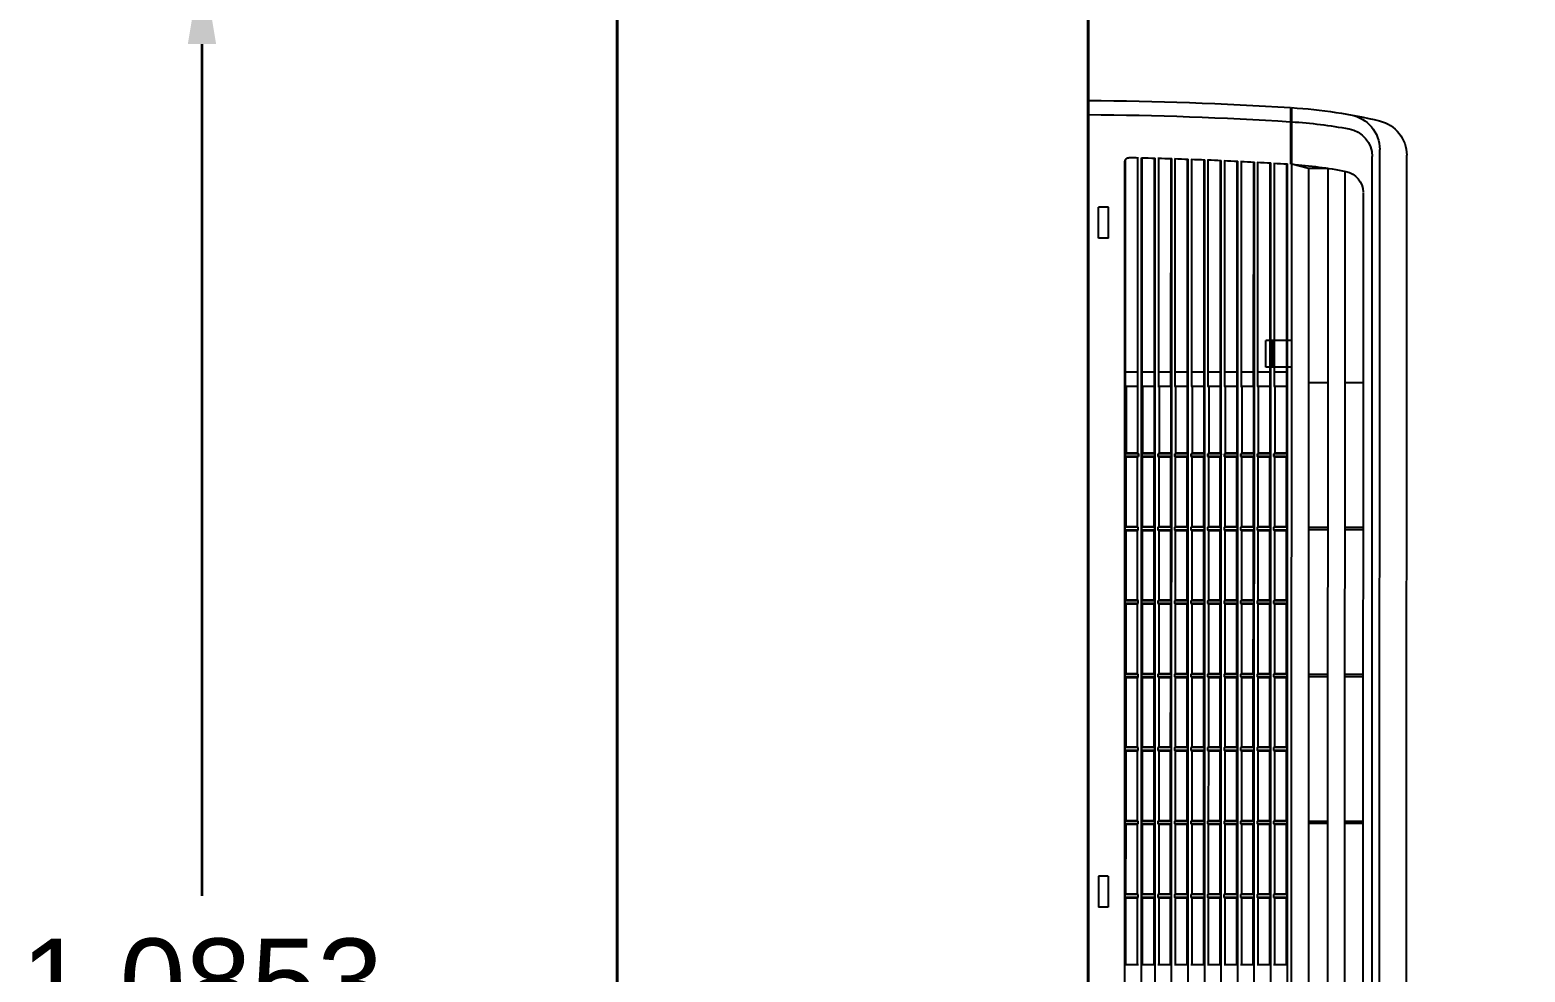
# Model space of a CAD drawing. Header units: inches. Extents: x 3955 to 4125, y 4886 to 4983.
# Drawn here: x 4014.134 to 4014.927, y 4933.116 to 4933.617 of the extents above; entities that cross this region are included whole.
import ezdxf

# ---------------------------------------------------------------- set-up
doc = ezdxf.new("R2010")
doc.units = ezdxf.units.IN
doc.header["$MEASUREMENT"] = 0
doc.linetypes.add('ACAD_ISO03W100', pattern=[30, 12, -18])
doc.layers.get('0').update_dxf_attribs({"lineweight": 35})
doc.layers.get('Defpoints').update_dxf_attribs({"lineweight": 25})
for name, color, linetype, lineweight in [('DIM', 6, 'Continuous', 20), ('HA', 252, 'Continuous', 18), ('walls', 7, 'Continuous', 40)]:
    doc.layers.add(name, color=color, linetype=linetype, lineweight=lineweight)
doc.layers.add('MEQUIP', color=2, linetype='Continuous')
doc.layers.add('N Wiring', color=255, linetype='Continuous')
doc.styles.get("Standard").update_dxf_attribs({"font": 'arial.ttf'})
doc.dimstyles.get("Standard").update_dxf_attribs({"dimtxt": 0.18, "dimasz": 0.18, "dimexe": 0.18, "dimexo": 0.0625, "dimgap": 0.09, "dimtad": 0, "dimtih": 1, "dimtoh": 1, "dimdec": 4, "dimzin": 0, "dimdsep": 46, "dimtxsty": 'Standard', "dimcen": 0.09, "dimadec": 0, "dimazin": 0, "dimtfac": 1, "dimtdec": 4, "dimtofl": 0, "dimtmove": 0, "dimatfit": 3, "dimfxl": 1, "dimtolj": 1, "dimtzin": 0, "dimarcsym": 0})

# ---------------------------------------------------------------- blocks, each defined once
blk = doc.blocks.new('A$C670270E0')
at = {"layer": 'MEQUIP', "color": 1, "linetype": 'Continuous'}
for p, q in [((38.7, 225.2), (1081.3, 225.2)), ((34.7, 206.1), (1085.3, 206.1)), ((39.7, 200.8), (1080.3, 200.8)), ((1054.8, 194.3), (64.9, 194.3)), ((608.2, 194.8), (608.2, 181.3)), ((609.7, 194.8), (609.7, 181.3)), ((712.2, 194.8), (712.2, 181.3)), ((713.7, 194.8), (713.7, 181.3)), ((816.2, 194.8), (816.2, 181.3)), ((817.7, 194.8), (817.7, 181.3)), ((920.2, 194.8), (920.2, 181.3)), ((1070, 181.3), (50, 181.3)), ((1072, 169.3), (48, 169.3)), ((608.2, 169.3), (608.2, 155.8)), ((609.7, 169.3), (609.7, 155.8)), ((712.2, 169.3), (712.2, 155.8)), ((713.7, 169.3), (713.7, 155.8)), ((816.2, 169.3), (816.2, 155.8)), ((817.7, 169.3), (817.7, 155.8)), ((920.2, 169.3), (920.2, 155.8)), ((1072, 169.3), (1072, 155.8)), ((1072, 155.8), (48, 155.8)), ((1072, 155.8), (1074.9, 143.8)), ((5.5, 143.8), (1114.9, 143.8)), ((44.9, 140.8), (1075.1, 140.8)), ((508.2, 140.8), (508.2, 131.1)), ((508.2, 140.1), (555.5, 140.1)), ((555.5, 140.1), (556, 140.6)), ((555.5, 140.1), (555.5, 131.9)), ((556, 140.6), (558, 140.6)), ((556, 140.6), (556, 131.3)), ((558, 140.6), (558, 131.3)), ((558, 140.6), (558.5, 140.1)), ((558.5, 140.1), (607.5, 140.1)), ((558.5, 131.9), (558.5, 140.1)), ((607.5, 140.1), (608, 140.6)), ((607.5, 140.1), (607.5, 131.9)), ((608, 140.6), (610, 140.6)), ((608, 140.6), (608, 131.3)), ((610, 140.6), (610, 131.3)), ((610, 140.6), (610.5, 140.1)), ((610.5, 140.1), (659.5, 140.1)), ((610.5, 131.9), (610.5, 140.1)), ((659.5, 140.1), (660, 140.6)), ((659.5, 140.1), (659.5, 131.9)), ((660, 140.6), (662, 140.6)), ((660, 140.6), (660, 131.3)), ((662, 140.6), (662, 131.3)), ((662, 140.6), (662.5, 140.1)), ((662.5, 140.1), (711.5, 140.1)), ((662.5, 131.9), (662.5, 140.1)), ((711.5, 140.1), (712, 140.6)), ((711.5, 140.1), (711.5, 131.9)), ((712, 140.6), (714, 140.6)), ((712, 140.6), (712, 131.3)), ((714, 140.6), (714, 131.3)), ((714, 140.6), (714.5, 140.1)), ((714.5, 140.1), (763.5, 140.1)), ((714.5, 131.9), (714.5, 140.1)), ((763.5, 140.1), (764, 140.6)), ((763.5, 140.1), (763.5, 131.9)), ((764, 140.6), (766, 140.6)), ((764, 140.6), (764, 131.3)), ((766, 140.6), (766, 131.3)), ((766, 140.6), (766.5, 140.1)), ((766.5, 140.1), (815.5, 140.1)), ((766.5, 131.9), (766.5, 140.1)), ((815.5, 140.1), (816, 140.6)), ((815.5, 140.1), (815.5, 131.9)), ((816, 140.6), (818, 140.6)), ((816, 140.6), (816, 131.3)), ((818, 140.6), (818, 131.3)), ((818, 140.6), (818.5, 140.1)), ((818.5, 140.1), (867.5, 140.1)), ((818.5, 131.9), (818.5, 140.1)), ((867.5, 140.1), (868, 140.6)), ((867.5, 140.1), (867.5, 131.9)), ((870, 140.6), (868, 140.6)), ((868, 140.6), (870, 140.6)), ((868, 140.6), (868, 131.3)), ((870, 140.6), (870, 131.3)), ((870.5, 140.1), (870, 140.6)), ((870.5, 140.1), (870.5, 131.9)), ((917.7, 140.1), (870.5, 140.1)), ((917.7, 140.8), (917.7, 131.1)), ((917.7, 140.3), (1075.1, 140.3)), ((927.7, 140.3), (927.7, 131.6)), ((931.2, 143.8), (931.2, 125.5)), ((950.2, 143.8), (950.2, 125.5)), ((1074.9, 143.1), (1115, 143.1)), ((44.2, 129.1), (1075.8, 129.1)), ((508.2, 131.9), (555.5, 131.9)), ((508.2, 129.1), (508.2, 119.4)), ((508.2, 128.4), (555.5, 128.4)), ((555.5, 131.9), (556, 131.3)), ((555.5, 128.4), (556, 128.9)), ((555.5, 128.4), (555.5, 120.2)), ((556, 131.3), (558, 131.3)), ((556, 128.9), (558, 128.9)), ((556, 128.9), (556, 119.6)), ((558, 131.3), (558.5, 131.9)), ((558, 128.9), (558, 119.6)), ((558, 128.9), (558.5, 128.4)), ((558.5, 131.9), (607.5, 131.9)), ((558.5, 128.4), (607.5, 128.4)), ((558.5, 120.2), (558.5, 128.4)), ((607.5, 131.9), (608, 131.3)), ((607.5, 128.4), (608, 128.9)), ((607.5, 128.4), (607.5, 120.2)), ((608, 131.3), (610, 131.3)), ((608, 128.9), (610, 128.9)), ((608, 128.9), (608, 119.6)), ((610, 131.3), (610.5, 131.9)), ((610, 128.9), (610, 119.6)), ((610, 128.9), (610.5, 128.4)), ((610.5, 131.9), (659.5, 131.9)), ((610.5, 128.4), (659.5, 128.4)), ((610.5, 120.2), (610.5, 128.4)), ((659.5, 131.9), (660, 131.3)), ((659.5, 128.4), (660, 128.9)), ((659.5, 128.4), (659.5, 120.2)), ((660, 131.3), (662, 131.3)), ((660, 128.9), (662, 128.9)), ((660, 128.9), (660, 119.6)), ((662, 131.3), (662.5, 131.9)), ((662, 128.9), (662, 119.6)), ((662, 128.9), (662.5, 128.4)), ((662.5, 131.9), (711.5, 131.9)), ((662.5, 128.4), (711.5, 128.4)), ((662.5, 120.2), (662.5, 128.4)), ((711.5, 131.9), (712, 131.3)), ((711.5, 128.4), (712, 128.9)), ((711.5, 128.4), (711.5, 120.2)), ((712, 131.3), (714, 131.3)), ((712, 128.9), (714, 128.9)), ((712, 128.9), (712, 119.6)), ((714, 131.3), (714.5, 131.9)), ((714, 128.9), (714, 119.6)), ((714, 128.9), (714.5, 128.4)), ((714.5, 131.9), (763.5, 131.9)), ((714.5, 128.4), (763.5, 128.4)), ((714.5, 120.2), (714.5, 128.4)), ((763.5, 131.9), (764, 131.3)), ((763.5, 128.4), (764, 128.9)), ((763.5, 128.4), (763.5, 120.2)), ((764, 131.3), (766, 131.3)), ((764, 128.9), (766, 128.9)), ((764, 128.9), (764, 119.6)), ((766, 131.3), (766.5, 131.9)), ((766, 128.9), (766, 119.6)), ((766, 128.9), (766.5, 128.4)), ((766.5, 131.9), (815.5, 131.9)), ((766.5, 128.4), (815.5, 128.4)), ((766.5, 120.2), (766.5, 128.4)), ((815.5, 131.9), (816, 131.3)), ((815.5, 128.4), (816, 128.9)), ((815.5, 128.4), (815.5, 120.2)), ((816, 131.3), (818, 131.3)), ((816, 128.9), (818, 128.9)), ((816, 128.9), (816, 119.6)), ((818, 131.3), (818.5, 131.9)), ((818, 128.9), (818, 119.6)), ((818, 128.9), (818.5, 128.4)), ((818.5, 131.9), (867.5, 131.9)), ((818.5, 128.4), (867.5, 128.4)), ((818.5, 120.2), (818.5, 128.4)), ((867.5, 131.9), (868, 131.3)), ((867.5, 128.4), (868, 128.9)), ((867.5, 128.4), (867.5, 120.2)), ((870, 131.3), (868, 131.3)), ((868, 131.3), (870, 131.3)), ((870, 128.9), (868, 128.9)), ((868, 128.9), (870, 128.9)), ((868, 128.9), (868, 119.6)), ((870.5, 131.9), (870, 131.3)), ((870, 128.9), (870, 119.6)), ((870.5, 128.4), (870, 128.9)), ((917.7, 131.9), (870.5, 131.9)), ((870.5, 128.4), (870.5, 120.2)), ((917.7, 128.4), (870.5, 128.4)), ((917.7, 131.6), (1075.6, 131.6)), ((917.7, 129.1), (917.7, 119.4)), ((917.7, 128.6), (1075.8, 128.6)), ((927.7, 128.6), (927.7, 119.9)), ((931.2, 130.3), (950.2, 130.3)), ((43.6, 117.4), (1076.4, 117.4)), ((508.2, 120.2), (555.5, 120.2)), ((508.2, 117.4), (508.2, 107.7)), ((508.2, 116.7), (555.5, 116.7)), ((555.5, 120.2), (556, 119.6)), ((555.5, 116.7), (556, 117.2)), ((555.5, 116.7), (555.5, 108.5)), ((556, 119.6), (558, 119.6)), ((556, 117.2), (558, 117.2)), ((556, 117.2), (556, 107.9)), ((558, 119.6), (558.5, 120.2)), ((558, 117.2), (558, 107.9)), ((558, 117.2), (558.5, 116.7)), ((558.5, 120.2), (607.5, 120.2)), ((558.5, 116.7), (607.5, 116.7)), ((558.5, 108.5), (558.5, 116.7)), ((607.5, 120.2), (608, 119.6)), ((607.5, 116.7), (608, 117.2)), ((607.5, 116.7), (607.5, 108.5)), ((608, 119.6), (610, 119.6)), ((608, 117.2), (610, 117.2)), ((608, 117.2), (608, 107.9)), ((610, 119.6), (610.5, 120.2)), ((610, 117.2), (610, 107.9)), ((610, 117.2), (610.5, 116.7)), ((610.5, 120.2), (659.5, 120.2)), ((610.5, 116.7), (659.5, 116.7)), ((610.5, 108.5), (610.5, 116.7)), ((659.5, 120.2), (660, 119.6)), ((659.5, 116.7), (660, 117.2)), ((659.5, 116.7), (659.5, 108.5)), ((660, 119.6), (662, 119.6)), ((660, 117.2), (662, 117.2)), ((660, 117.2), (660, 107.9)), ((662, 119.6), (662.5, 120.2)), ((662, 117.2), (662, 107.9)), ((662, 117.2), (662.5, 116.7)), ((662.5, 120.2), (711.5, 120.2)), ((662.5, 116.7), (711.5, 116.7)), ((662.5, 108.5), (662.5, 116.7)), ((711.5, 120.2), (712, 119.6)), ((711.5, 116.7), (712, 117.2)), ((711.5, 116.7), (711.5, 108.5)), ((712, 119.6), (714, 119.6)), ((712, 117.2), (714, 117.2)), ((712, 117.2), (712, 107.9)), ((714, 119.6), (714.5, 120.2)), ((714, 117.2), (714, 107.9)), ((714, 117.2), (714.5, 116.7)), ((714.5, 120.2), (763.5, 120.2)), ((714.5, 116.7), (763.5, 116.7)), ((714.5, 108.5), (714.5, 116.7)), ((763.5, 120.2), (764, 119.6)), ((763.5, 116.7), (764, 117.2)), ((763.5, 116.7), (763.5, 108.5)), ((764, 119.6), (766, 119.6)), ((764, 117.2), (766, 117.2)), ((764, 117.2), (764, 107.9)), ((766, 119.6), (766.5, 120.2)), ((766, 117.2), (766, 107.9)), ((766, 117.2), (766.5, 116.7)), ((766.5, 120.2), (815.5, 120.2)), ((766.5, 116.7), (815.5, 116.7)), ((766.5, 108.5), (766.5, 116.7)), ((815.5, 120.2), (816, 119.6)), ((815.5, 116.7), (816, 117.2)), ((815.5, 116.7), (815.5, 108.5)), ((816, 119.6), (818, 119.6)), ((816, 117.2), (818, 117.2)), ((816, 117.2), (816, 107.9)), ((818, 119.6), (818.5, 120.2)), ((818, 117.2), (818, 107.9)), ((818, 117.2), (818.5, 116.7)), ((818.5, 120.2), (867.5, 120.2)), ((818.5, 116.7), (867.5, 116.7)), ((818.5, 108.5), (818.5, 116.7)), ((867.5, 120.2), (868, 119.6)), ((867.5, 116.7), (868, 117.2)), ((867.5, 116.7), (867.5, 108.5)), ((870, 119.6), (868, 119.6)), ((868, 119.6), (870, 119.6)), ((870, 117.2), (868, 117.2)), ((868, 117.2), (870, 117.2)), ((868, 117.2), (868, 107.9)), ((870.5, 120.2), (870, 119.6)), ((870, 117.2), (870, 107.9)), ((870.5, 116.7), (870, 117.2)), ((917.7, 120.2), (870.5, 120.2)), ((870.5, 116.7), (870.5, 108.5)), ((917.7, 116.7), (870.5, 116.7)), ((917.7, 119.9), (1076.3, 119.9)), ((917.7, 117.4), (917.7, 107.7)), ((917.7, 116.9), (1076.5, 116.9)), ((927.7, 116.9), (927.7, 108.2)), ((931.2, 125.5), (950.2, 125.5)), ((508.2, 108.5), (555.5, 108.5)), ((555.5, 108.5), (556, 107.9)), ((556, 107.9), (558, 107.9)), ((558, 107.9), (558.5, 108.5)), ((558.5, 108.5), (607.5, 108.5)), ((607.5, 108.5), (608, 107.9)), ((608, 107.9), (610, 107.9)), ((610, 107.9), (610.5, 108.5)), ((610.5, 108.5), (659.5, 108.5)), ((659.5, 108.5), (660, 107.9)), ((660, 107.9), (662, 107.9)), ((662, 107.9), (662.5, 108.5)), ((662.5, 108.5), (711.5, 108.5)), ((711.5, 108.5), (712, 107.9)), ((712, 107.9), (714, 107.9)), ((714, 107.9), (714.5, 108.5)), ((714.5, 108.5), (763.5, 108.5)), ((763.5, 108.5), (764, 107.9)), ((764, 107.9), (766, 107.9)), ((766, 107.9), (766.5, 108.5)), ((766.5, 108.5), (815.5, 108.5)), ((815.5, 108.5), (816, 107.9)), ((816, 107.9), (818, 107.9)), ((818, 107.9), (818.5, 108.5)), ((818.5, 108.5), (867.5, 108.5)), ((867.5, 108.5), (868, 107.9)), ((870, 107.9), (868, 107.9)), ((868, 107.9), (870, 107.9)), ((870.5, 108.5), (870, 107.9)), ((917.7, 108.5), (870.5, 108.5)), ((917.7, 108.2), (1076.9, 108.2)), ((43, 105.7), (1077, 105.7)), ((508.2, 105.7), (508.2, 96)), ((508.2, 105), (555.5, 105)), ((508.2, 96.8), (555.5, 96.8)), ((555.5, 105), (556, 105.5)), ((555.5, 105), (555.5, 96.8)), ((555.5, 96.8), (556, 96.2)), ((556, 105.5), (558, 105.5)), ((556, 105.5), (556, 96.2)), ((556, 96.2), (558, 96.2)), ((558, 105.5), (558, 96.2)), ((558, 105.5), (558.5, 105)), ((558, 96.2), (558.5, 96.8)), ((558.5, 105), (607.5, 105)), ((558.5, 96.8), (558.5, 105)), ((558.5, 96.8), (607.5, 96.8)), ((607.5, 105), (608, 105.5)), ((607.5, 105), (607.5, 96.8)), ((607.5, 96.8), (608, 96.2)), ((608, 105.5), (610, 105.5)), ((608, 105.5), (608, 96.2)), ((608, 96.2), (610, 96.2)), ((610, 105.5), (610, 96.2)), ((610, 105.5), (610.5, 105)), ((610, 96.2), (610.5, 96.8)), ((610.5, 105), (659.5, 105)), ((610.5, 96.8), (610.5, 105)), ((610.5, 96.8), (659.5, 96.8)), ((659.5, 105), (660, 105.5)), ((659.5, 105), (659.5, 96.8)), ((659.5, 96.8), (660, 96.2)), ((660, 105.5), (662, 105.5)), ((660, 105.5), (660, 96.2)), ((660, 96.2), (662, 96.2)), ((662, 105.5), (662, 96.2)), ((662, 105.5), (662.5, 105)), ((662, 96.2), (662.5, 96.8)), ((662.5, 105), (711.5, 105)), ((662.5, 96.8), (662.5, 105)), ((662.5, 96.8), (711.5, 96.8)), ((711.5, 105), (712, 105.5)), ((711.5, 105), (711.5, 96.8)), ((711.5, 96.8), (712, 96.2)), ((712, 105.5), (714, 105.5)), ((712, 105.5), (712, 96.2)), ((712, 96.2), (714, 96.2)), ((714, 105.5), (714, 96.2)), ((714, 105.5), (714.5, 105)), ((714, 96.2), (714.5, 96.8)), ((714.5, 105), (763.5, 105)), ((714.5, 96.8), (714.5, 105)), ((714.5, 96.8), (763.5, 96.8)), ((763.5, 105), (764, 105.5)), ((763.5, 105), (763.5, 96.8)), ((763.5, 96.8), (764, 96.2)), ((764, 105.5), (766, 105.5)), ((764, 105.5), (764, 96.2)), ((764, 96.2), (766, 96.2)), ((766, 105.5), (766, 96.2)), ((766, 105.5), (766.5, 105)), ((766, 96.2), (766.5, 96.8)), ((766.5, 105), (815.5, 105)), ((766.5, 96.8), (766.5, 105)), ((766.5, 96.8), (815.5, 96.8)), ((815.5, 105), (816, 105.5)), ((815.5, 105), (815.5, 96.8)), ((815.5, 96.8), (816, 96.2)), ((816, 105.5), (818, 105.5)), ((816, 105.5), (816, 96.2)), ((816, 96.2), (818, 96.2)), ((818, 105.5), (818, 96.2)), ((818, 105.5), (818.5, 105)), ((818, 96.2), (818.5, 96.8)), ((818.5, 105), (867.5, 105)), ((818.5, 96.8), (818.5, 105)), ((818.5, 96.8), (867.5, 96.8)), ((867.5, 105), (868, 105.5)), ((867.5, 105), (867.5, 96.8)), ((867.5, 96.8), (868, 96.2)), ((870, 105.5), (868, 105.5)), ((868, 105.5), (870, 105.5)), ((868, 105.5), (868, 96.2)), ((870, 96.2), (868, 96.2)), ((868, 96.2), (870, 96.2)), ((870, 105.5), (870, 96.2)), ((870.5, 105), (870, 105.5)), ((870.5, 96.8), (870, 96.2)), ((870.5, 105), (870.5, 96.8)), ((917.7, 105), (870.5, 105)), ((917.7, 96.8), (870.5, 96.8)), ((917.7, 105.7), (917.7, 96)), ((917.7, 105.2), (1077.1, 105.2)), ((917.7, 96.5), (1077.5, 96.5)), ((927.7, 105.2), (927.7, 96.5)), ((42.4, 94), (1077.6, 94)), ((508.2, 94), (508.2, 84.3)), ((508.2, 93.3), (555.5, 93.3)), ((508.2, 85.1), (555.5, 85.1)), ((555.5, 93.3), (556, 93.8)), ((555.5, 93.3), (555.5, 85.1)), ((555.5, 85.1), (556, 84.5)), ((556, 93.8), (558, 93.8)), ((556, 93.8), (556, 84.5)), ((558, 93.8), (558, 84.5)), ((558, 93.8), (558.5, 93.3)), ((558, 84.5), (558.5, 85.1)), ((558.5, 93.3), (607.5, 93.3)), ((558.5, 85.1), (558.5, 93.3)), ((558.5, 85.1), (607.5, 85.1)), ((607.5, 93.3), (608, 93.8)), ((607.5, 93.3), (607.5, 85.1)), ((607.5, 85.1), (608, 84.5)), ((608, 93.8), (610, 93.8)), ((608, 93.8), (608, 84.5)), ((610, 93.8), (610, 84.5)), ((610, 93.8), (610.5, 93.3)), ((610, 84.5), (610.5, 85.1)), ((610.5, 93.3), (659.5, 93.3)), ((610.5, 85.1), (610.5, 93.3)), ((610.5, 85.1), (659.5, 85.1)), ((659.5, 93.3), (660, 93.8)), ((659.5, 93.3), (659.5, 85.1)), ((659.5, 85.1), (660, 84.5)), ((660, 93.8), (662, 93.8)), ((660, 93.8), (660, 84.5)), ((662, 93.8), (662, 84.5)), ((662, 93.8), (662.5, 93.3)), ((662, 84.5), (662.5, 85.1)), ((662.5, 93.3), (711.5, 93.3)), ((662.5, 85.1), (662.5, 93.3)), ((662.5, 85.1), (711.5, 85.1)), ((711.5, 93.3), (712, 93.8)), ((711.5, 93.3), (711.5, 85.1)), ((711.5, 85.1), (712, 84.5)), ((712, 93.8), (714, 93.8)), ((712, 93.8), (712, 84.5)), ((714, 93.8), (714, 84.5)), ((714, 93.8), (714.5, 93.3)), ((714, 84.5), (714.5, 85.1)), ((714.5, 93.3), (763.5, 93.3)), ((714.5, 85.1), (714.5, 93.3)), ((714.5, 85.1), (763.5, 85.1)), ((763.5, 93.3), (764, 93.8)), ((763.5, 93.3), (763.5, 85.1)), ((763.5, 85.1), (764, 84.5)), ((764, 93.8), (766, 93.8)), ((764, 93.8), (764, 84.5)), ((766, 93.8), (766, 84.5)), ((766, 93.8), (766.5, 93.3)), ((766, 84.5), (766.5, 85.1)), ((766.5, 93.3), (815.5, 93.3)), ((766.5, 85.1), (766.5, 93.3)), ((766.5, 85.1), (815.5, 85.1)), ((815.5, 93.3), (816, 93.8)), ((815.5, 93.3), (815.5, 85.1)), ((815.5, 85.1), (816, 84.5)), ((816, 93.8), (818, 93.8)), ((816, 93.8), (816, 84.5)), ((818, 93.8), (818, 84.5)), ((818, 93.8), (818.5, 93.3)), ((818, 84.5), (818.5, 85.1)), ((818.5, 93.3), (867.5, 93.3)), ((818.5, 85.1), (818.5, 93.3)), ((818.5, 85.1), (867.5, 85.1)), ((867.5, 93.3), (868, 93.8)), ((867.5, 93.3), (867.5, 85.1)), ((867.5, 85.1), (868, 84.5)), ((870, 93.8), (868, 93.8)), ((868, 93.8), (870, 93.8)), ((868, 93.8), (868, 84.5)), ((870, 93.8), (870, 84.5)), ((870.5, 93.3), (870, 93.8)), ((870.5, 85.1), (870, 84.5)), ((870.5, 93.3), (870.5, 85.1)), ((917.7, 93.3), (870.5, 93.3)), ((917.7, 85.1), (870.5, 85.1)), ((917.7, 94), (917.7, 84.3)), ((917.7, 93.5), (1077.6, 93.5)), ((917.7, 84.8), (1078, 84.8)), ((927.7, 93.5), (927.7, 84.8)), ((41.9, 82.3), (1078.1, 82.3)), ((508.2, 82.3), (508.2, 72.6)), ((508.2, 81.6), (555.5, 81.6)), ((555.5, 81.6), (556, 82.1)), ((555.5, 81.6), (555.5, 73.4)), ((556, 84.5), (558, 84.5)), ((556, 82.1), (558, 82.1)), ((556, 82.1), (556, 72.8)), ((558, 82.1), (558, 72.8)), ((558, 82.1), (558.5, 81.6)), ((558.5, 81.6), (607.5, 81.6)), ((558.5, 73.4), (558.5, 81.6)), ((607.5, 81.6), (608, 82.1)), ((607.5, 81.6), (607.5, 73.4)), ((608, 84.5), (610, 84.5)), ((608, 82.1), (610, 82.1)), ((608, 82.1), (608, 72.8)), ((610, 82.1), (610, 72.8)), ((610, 82.1), (610.5, 81.6)), ((610.5, 81.6), (659.5, 81.6)), ((610.5, 73.4), (610.5, 81.6)), ((659.5, 81.6), (660, 82.1)), ((659.5, 81.6), (659.5, 73.4)), ((660, 84.5), (662, 84.5)), ((660, 82.1), (662, 82.1)), ((660, 82.1), (660, 72.8)), ((662, 82.1), (662, 72.8)), ((662, 82.1), (662.5, 81.6)), ((662.5, 81.6), (711.5, 81.6)), ((662.5, 73.4), (662.5, 81.6)), ((711.5, 81.6), (712, 82.1)), ((711.5, 81.6), (711.5, 73.4)), ((712, 84.5), (714, 84.5)), ((712, 82.1), (714, 82.1)), ((712, 82.1), (712, 72.8)), ((714, 82.1), (714, 72.8)), ((714, 82.1), (714.5, 81.6)), ((714.5, 81.6), (763.5, 81.6)), ((714.5, 73.4), (714.5, 81.6)), ((763.5, 81.6), (764, 82.1)), ((763.5, 81.6), (763.5, 73.4)), ((764, 84.5), (766, 84.5)), ((764, 82.1), (766, 82.1)), ((764, 82.1), (764, 72.8)), ((766, 82.1), (766, 72.8)), ((766, 82.1), (766.5, 81.6)), ((766.5, 81.6), (815.5, 81.6)), ((766.5, 73.4), (766.5, 81.6)), ((815.5, 81.6), (816, 82.1)), ((815.5, 81.6), (815.5, 73.4)), ((816, 84.5), (818, 84.5)), ((816, 82.1), (818, 82.1)), ((816, 82.1), (816, 72.8)), ((818, 82.1), (818, 72.8)), ((818, 82.1), (818.5, 81.6)), ((818.5, 81.6), (867.5, 81.6)), ((818.5, 73.4), (818.5, 81.6)), ((867.5, 81.6), (868, 82.1)), ((867.5, 81.6), (867.5, 73.4)), ((870, 84.5), (868, 84.5)), ((868, 84.5), (870, 84.5)), ((870, 82.1), (868, 82.1)), ((868, 82.1), (870, 82.1)), ((868, 82.1), (868, 72.8)), ((870, 82.1), (870, 72.8)), ((870.5, 81.6), (870, 82.1)), ((870.5, 81.6), (870.5, 73.4)), ((917.7, 81.6), (870.5, 81.6)), ((917.7, 82.3), (917.7, 72.6)), ((917.7, 81.8), (1078.1, 81.8)), ((927.7, 81.8), (927.7, 73.1)), ((41.5, 70.6), (1078.5, 70.6)), ((508.2, 73.4), (555.5, 73.4)), ((508.2, 70.6), (508.2, 60.9)), ((508.2, 69.9), (555.5, 69.9)), ((555.5, 73.4), (556, 72.8)), ((555.5, 69.9), (556, 70.4)), ((555.5, 69.9), (555.5, 61.7)), ((556, 72.8), (558, 72.8)), ((556, 70.4), (558, 70.4)), ((556, 70.4), (556, 61.1)), ((558, 72.8), (558.5, 73.4)), ((558, 70.4), (558, 61.1)), ((558, 70.4), (558.5, 69.9)), ((558.5, 73.4), (607.5, 73.4)), ((558.5, 69.9), (607.5, 69.9)), ((558.5, 61.7), (558.5, 69.9)), ((607.5, 73.4), (608, 72.8)), ((607.5, 69.9), (608, 70.4)), ((607.5, 69.9), (607.5, 61.7)), ((608, 72.8), (610, 72.8)), ((608, 70.4), (610, 70.4)), ((608, 70.4), (608, 61.1)), ((610, 72.8), (610.5, 73.4)), ((610, 70.4), (610, 61.1)), ((610, 70.4), (610.5, 69.9)), ((610.5, 73.4), (659.5, 73.4)), ((610.5, 69.9), (659.5, 69.9)), ((610.5, 61.7), (610.5, 69.9)), ((659.5, 73.4), (660, 72.8)), ((659.5, 69.9), (660, 70.4)), ((659.5, 69.9), (659.5, 61.7)), ((660, 72.8), (662, 72.8)), ((660, 70.4), (662, 70.4)), ((660, 70.4), (660, 61.1)), ((662, 72.8), (662.5, 73.4)), ((662, 70.4), (662, 61.1)), ((662, 70.4), (662.5, 69.9)), ((662.5, 73.4), (711.5, 73.4)), ((662.5, 69.9), (711.5, 69.9)), ((662.5, 61.7), (662.5, 69.9)), ((711.5, 73.4), (712, 72.8)), ((711.5, 69.9), (712, 70.4)), ((711.5, 69.9), (711.5, 61.7)), ((712, 72.8), (714, 72.8)), ((712, 70.4), (714, 70.4)), ((712, 70.4), (712, 61.1)), ((714, 72.8), (714.5, 73.4)), ((714, 70.4), (714, 61.1)), ((714, 70.4), (714.5, 69.9)), ((714.5, 73.4), (763.5, 73.4)), ((714.5, 69.9), (763.5, 69.9)), ((714.5, 61.7), (714.5, 69.9)), ((763.5, 73.4), (764, 72.8)), ((763.5, 69.9), (764, 70.4)), ((763.5, 69.9), (763.5, 61.7)), ((764, 72.8), (766, 72.8)), ((764, 70.4), (766, 70.4)), ((764, 70.4), (764, 61.1)), ((766, 72.8), (766.5, 73.4)), ((766, 70.4), (766, 61.1)), ((766, 70.4), (766.5, 69.9)), ((766.5, 73.4), (815.5, 73.4)), ((766.5, 69.9), (815.5, 69.9)), ((766.5, 61.7), (766.5, 69.9)), ((815.5, 73.4), (816, 72.8)), ((815.5, 69.9), (816, 70.4)), ((815.5, 69.9), (815.5, 61.7)), ((816, 72.8), (818, 72.8)), ((816, 70.4), (818, 70.4)), ((816, 70.4), (816, 61.1)), ((818, 72.8), (818.5, 73.4)), ((818, 70.4), (818, 61.1)), ((818, 70.4), (818.5, 69.9)), ((818.5, 73.4), (867.5, 73.4)), ((818.5, 69.9), (867.5, 69.9)), ((818.5, 61.7), (818.5, 69.9)), ((867.5, 73.4), (868, 72.8)), ((867.5, 69.9), (868, 70.4)), ((867.5, 69.9), (867.5, 61.7)), ((870, 72.8), (868, 72.8)), ((868, 72.8), (870, 72.8)), ((870, 70.4), (868, 70.4)), ((868, 70.4), (870, 70.4)), ((868, 70.4), (868, 61.1)), ((870.5, 73.4), (870, 72.8)), ((870, 70.4), (870, 61.1)), ((870.5, 69.9), (870, 70.4)), ((917.7, 73.4), (870.5, 73.4)), ((870.5, 69.9), (870.5, 61.7)), ((917.7, 69.9), (870.5, 69.9)), ((917.7, 73.1), (1078.4, 73.1)), ((917.7, 70.6), (917.7, 60.9)), ((917.7, 70.1), (1078.5, 70.1)), ((927.7, 70.1), (927.7, 61.4)), ((41.1, 58.9), (1078.9, 58.9)), ((508.2, 61.7), (555.5, 61.7)), ((508.2, 58.9), (508.2, 49.2)), ((508.2, 58.2), (555.5, 58.2)), ((555.5, 61.7), (556, 61.1)), ((555.5, 58.2), (556, 58.7)), ((555.5, 58.2), (555.5, 50)), ((556, 61.1), (558, 61.1)), ((556, 58.7), (558, 58.7)), ((556, 58.7), (556, 49.4)), ((558, 61.1), (558.5, 61.7)), ((558, 58.7), (558, 49.4)), ((558, 58.7), (558.5, 58.2)), ((558.5, 61.7), (607.5, 61.7)), ((558.5, 58.2), (607.5, 58.2)), ((558.5, 50), (558.5, 58.2)), ((607.5, 61.7), (608, 61.1)), ((607.5, 58.2), (608, 58.7)), ((607.5, 58.2), (607.5, 50)), ((608, 61.1), (610, 61.1)), ((608, 58.7), (610, 58.7)), ((608, 58.7), (608, 49.4)), ((610, 61.1), (610.5, 61.7)), ((610, 58.7), (610, 49.4)), ((610, 58.7), (610.5, 58.2)), ((610.5, 61.7), (659.5, 61.7)), ((610.5, 58.2), (659.5, 58.2)), ((610.5, 50), (610.5, 58.2)), ((659.5, 61.7), (660, 61.1)), ((659.5, 58.2), (660, 58.7)), ((659.5, 58.2), (659.5, 50)), ((660, 61.1), (662, 61.1)), ((660, 58.7), (662, 58.7)), ((660, 58.7), (660, 49.4)), ((662, 61.1), (662.5, 61.7)), ((662, 58.7), (662, 49.4)), ((662, 58.7), (662.5, 58.2)), ((662.5, 61.7), (711.5, 61.7)), ((662.5, 58.2), (711.5, 58.2)), ((662.5, 50), (662.5, 58.2)), ((711.5, 61.7), (712, 61.1)), ((711.5, 58.2), (712, 58.7)), ((711.5, 58.2), (711.5, 50)), ((712, 61.1), (714, 61.1)), ((712, 58.7), (714, 58.7)), ((712, 58.7), (712, 49.4)), ((714, 61.1), (714.5, 61.7)), ((714, 58.7), (714, 49.4)), ((714, 58.7), (714.5, 58.2)), ((714.5, 61.7), (763.5, 61.7)), ((714.5, 58.2), (763.5, 58.2)), ((714.5, 50), (714.5, 58.2)), ((763.5, 61.7), (764, 61.1)), ((763.5, 58.2), (764, 58.7)), ((763.5, 58.2), (763.5, 50)), ((764, 61.1), (766, 61.1)), ((764, 58.7), (766, 58.7)), ((764, 58.7), (764, 49.4)), ((766, 61.1), (766.5, 61.7)), ((766, 58.7), (766, 49.4)), ((766, 58.7), (766.5, 58.2)), ((766.5, 61.7), (815.5, 61.7)), ((766.5, 58.2), (815.5, 58.2)), ((766.5, 50), (766.5, 58.2)), ((815.5, 61.7), (816, 61.1)), ((815.5, 58.2), (816, 58.7)), ((815.5, 58.2), (815.5, 50)), ((816, 61.1), (818, 61.1)), ((816, 58.7), (818, 58.7)), ((816, 58.7), (816, 49.4)), ((818, 61.1), (818.5, 61.7)), ((818, 58.7), (818, 49.4)), ((818, 58.7), (818.5, 58.2)), ((818.5, 61.7), (867.5, 61.7)), ((818.5, 58.2), (867.5, 58.2)), ((818.5, 50), (818.5, 58.2)), ((867.5, 61.7), (868, 61.1)), ((867.5, 58.2), (868, 58.7)), ((867.5, 58.2), (867.5, 50)), ((870, 61.1), (868, 61.1)), ((868, 61.1), (870, 61.1)), ((870, 58.7), (868, 58.7)), ((868, 58.7), (870, 58.7)), ((868, 58.7), (868, 49.4)), ((870.5, 61.7), (870, 61.1)), ((870, 58.7), (870, 49.4)), ((870.5, 58.2), (870, 58.7)), ((917.7, 61.7), (870.5, 61.7)), ((870.5, 58.2), (870.5, 50)), ((917.7, 58.2), (870.5, 58.2)), ((917.7, 61.4), (1078.8, 61.4)), ((917.7, 58.9), (917.7, 49.2)), ((917.7, 58.4), (1078.9, 58.4)), ((927.7, 58.4), (927.7, 49.7)), ((40.8, 47.2), (1079.2, 47.2)), ((508.2, 50), (555.5, 50)), ((508.2, 47.2), (508.2, 37.5)), ((508.2, 46.5), (555.5, 46.5)), ((555.5, 50), (556, 49.4)), ((555.5, 46.5), (556, 47)), ((555.5, 46.5), (555.5, 38.3)), ((556, 49.4), (558, 49.4)), ((556, 47), (558, 47)), ((556, 47), (556, 37.7)), ((558, 49.4), (558.5, 50)), ((558, 47), (558, 37.7)), ((558, 47), (558.5, 46.5)), ((558.5, 50), (607.5, 50)), ((558.5, 46.5), (607.5, 46.5)), ((558.5, 38.3), (558.5, 46.5)), ((607.5, 50), (608, 49.4)), ((607.5, 46.5), (608, 47)), ((607.5, 46.5), (607.5, 38.3)), ((608, 49.4), (610, 49.4)), ((608, 47), (610, 47)), ((608, 47), (608, 37.7)), ((610, 49.4), (610.5, 50)), ((610, 47), (610, 37.7)), ((610, 47), (610.5, 46.5)), ((610.5, 50), (659.5, 50)), ((610.5, 46.5), (659.5, 46.5)), ((610.5, 38.3), (610.5, 46.5)), ((659.5, 50), (660, 49.4)), ((659.5, 46.5), (660, 47)), ((659.5, 46.5), (659.5, 38.3)), ((660, 49.4), (662, 49.4)), ((660, 47), (662, 47)), ((660, 47), (660, 37.7)), ((662, 49.4), (662.5, 50)), ((662, 47), (662, 37.7)), ((662, 47), (662.5, 46.5)), ((662.5, 50), (711.5, 50)), ((662.5, 46.5), (711.5, 46.5)), ((662.5, 38.3), (662.5, 46.5)), ((711.5, 50), (712, 49.4)), ((711.5, 46.5), (712, 47)), ((711.5, 46.5), (711.5, 38.3)), ((712, 49.4), (714, 49.4)), ((712, 47), (714, 47)), ((712, 47), (712, 37.7)), ((714, 49.4), (714.5, 50)), ((714, 47), (714, 37.7)), ((714, 47), (714.5, 46.5)), ((714.5, 50), (763.5, 50)), ((714.5, 46.5), (763.5, 46.5)), ((714.5, 38.3), (714.5, 46.5)), ((763.5, 50), (764, 49.4)), ((763.5, 46.5), (764, 47)), ((763.5, 46.5), (763.5, 38.3)), ((764, 49.4), (766, 49.4)), ((764, 47), (766, 47)), ((764, 47), (764, 37.7)), ((766, 49.4), (766.5, 50)), ((766, 47), (766, 37.7)), ((766, 47), (766.5, 46.5)), ((766.5, 50), (815.5, 50)), ((766.5, 46.5), (815.5, 46.5)), ((766.5, 38.3), (766.5, 46.5)), ((815.5, 50), (816, 49.4)), ((815.5, 46.5), (816, 47)), ((815.5, 46.5), (815.5, 38.3)), ((816, 49.4), (818, 49.4)), ((816, 47), (818, 47)), ((816, 47), (816, 37.7)), ((818, 49.4), (818.5, 50)), ((818, 47), (818, 37.7)), ((818, 47), (818.5, 46.5)), ((818.5, 50), (867.5, 50)), ((818.5, 46.5), (867.5, 46.5)), ((818.5, 38.3), (818.5, 46.5)), ((867.5, 50), (868, 49.4)), ((867.5, 46.5), (868, 47)), ((867.5, 46.5), (867.5, 38.3)), ((870, 49.4), (868, 49.4)), ((868, 49.4), (870, 49.4)), ((870, 47), (868, 47)), ((868, 47), (870, 47)), ((868, 47), (868, 37.7)), ((870.5, 50), (870, 49.4)), ((870, 47), (870, 37.7)), ((870.5, 46.5), (870, 47)), ((917.7, 50), (870.5, 50)), ((870.5, 46.5), (870.5, 38.3)), ((917.7, 46.5), (870.5, 46.5)), ((917.7, 49.7), (1079.1, 49.7)), ((917.7, 47.2), (917.7, 37.5)), ((917.7, 46.7), (1079.2, 46.7)), ((927.7, 46.7), (927.7, 38.6)), ((40.6, 37.5), (1079.4, 37.5)), ((508.2, 38.3), (555.5, 38.3)), ((508.2, 35.5), (508.2, 25.8)), ((508.2, 34.8), (555.5, 34.8)), ((555.5, 38.3), (556, 37.7)), ((555.5, 34.8), (556, 35.3)), ((555.5, 34.8), (555.5, 26.6)), ((556, 37.7), (558, 37.7)), ((556, 35.3), (558, 35.3)), ((556, 35.3), (556, 26)), ((558, 37.7), (558.5, 38.3)), ((558, 35.3), (558, 26)), ((558, 35.3), (558.5, 34.8)), ((558.5, 38.3), (607.5, 38.3)), ((558.5, 34.8), (607.5, 34.8)), ((558.5, 26.6), (558.5, 34.8)), ((607.5, 38.3), (608, 37.7)), ((607.5, 34.8), (608, 35.3)), ((607.5, 34.8), (607.5, 26.6)), ((608, 37.7), (610, 37.7)), ((608, 35.3), (610, 35.3)), ((608, 35.3), (608, 26)), ((610, 37.7), (610.5, 38.3)), ((610, 35.3), (610, 26)), ((610, 35.3), (610.5, 34.8)), ((610.5, 38.3), (659.5, 38.3)), ((610.5, 34.8), (659.5, 34.8)), ((610.5, 26.6), (610.5, 34.8)), ((659.5, 38.3), (660, 37.7)), ((659.5, 34.8), (660, 35.3)), ((659.5, 34.8), (659.5, 26.6)), ((660, 37.7), (662, 37.7)), ((660, 35.3), (662, 35.3)), ((660, 35.3), (660, 26)), ((662, 37.7), (662.5, 38.3)), ((662, 35.3), (662, 26)), ((662, 35.3), (662.5, 34.8)), ((662.5, 38.3), (711.5, 38.3)), ((662.5, 34.8), (711.5, 34.8)), ((662.5, 26.6), (662.5, 34.8)), ((711.5, 38.3), (712, 37.7)), ((711.5, 34.8), (712, 35.3)), ((711.5, 34.8), (711.5, 26.6)), ((712, 37.7), (714, 37.7)), ((712, 35.3), (714, 35.3)), ((712, 35.3), (712, 26)), ((714, 37.7), (714.5, 38.3)), ((714, 35.3), (714, 26)), ((714, 35.3), (714.5, 34.8)), ((714.5, 38.3), (763.5, 38.3)), ((714.5, 34.8), (763.5, 34.8)), ((714.5, 26.6), (714.5, 34.8)), ((763.5, 38.3), (764, 37.7)), ((763.5, 34.8), (764, 35.3)), ((763.5, 34.8), (763.5, 26.6)), ((764, 37.7), (766, 37.7)), ((764, 35.3), (766, 35.3)), ((764, 35.3), (764, 26)), ((766, 37.7), (766.5, 38.3)), ((766, 35.3), (766, 26)), ((766, 35.3), (766.5, 34.8)), ((766.5, 38.3), (815.5, 38.3)), ((766.5, 34.8), (815.5, 34.8)), ((766.5, 26.6), (766.5, 34.8)), ((815.5, 38.3), (816, 37.7)), ((815.5, 34.8), (816, 35.3)), ((815.5, 34.8), (815.5, 26.6)), ((816, 37.7), (818, 37.7)), ((816, 35.3), (818, 35.3)), ((816, 35.3), (816, 26)), ((818, 37.7), (818.5, 38.3)), ((818, 35.3), (818, 26)), ((818, 35.3), (818.5, 34.8)), ((818.5, 38.3), (867.5, 38.3)), ((818.5, 34.8), (867.5, 34.8)), ((818.5, 26.6), (818.5, 34.8)), ((867.5, 38.3), (868, 37.7)), ((867.5, 34.8), (868, 35.3)), ((867.5, 34.8), (867.5, 26.6)), ((870, 37.7), (868, 37.7)), ((868, 37.7), (870, 37.7)), ((870, 35.3), (868, 35.3)), ((868, 35.3), (870, 35.3)), ((868, 35.3), (868, 26)), ((870.5, 38.3), (870, 37.7)), ((870, 35.3), (870, 26)), ((870.5, 34.8), (870, 35.3)), ((917.7, 38.3), (870.5, 38.3)), ((870.5, 34.8), (870.5, 26.6)), ((917.7, 34.8), (870.5, 34.8)), ((917.7, 38), (1079.4, 38)), ((917.7, 35.5), (917.7, 25.8)), ((917.7, 35), (1079.5, 35)), ((927.7, 35), (927.7, 26.3)), ((43.4, 25.8), (1076.6, 25.8)), ((508.2, 26.6), (555.5, 26.6)), ((555.5, 26.6), (556, 26)), ((556, 26), (558, 26)), ((558, 26), (558.5, 26.6)), ((558.5, 26.6), (607.5, 26.6)), ((607.5, 26.6), (608, 26)), ((608, 26), (610, 26)), ((610, 26), (610.5, 26.6)), ((610.5, 26.6), (659.5, 26.6)), ((659.5, 26.6), (660, 26)), ((660, 26), (662, 26)), ((662, 26), (662.5, 26.6)), ((662.5, 26.6), (711.5, 26.6)), ((711.5, 26.6), (712, 26)), ((712, 26), (714, 26)), ((714, 26), (714.5, 26.6)), ((714.5, 26.6), (763.5, 26.6)), ((763.5, 26.6), (764, 26)), ((764, 26), (766, 26)), ((766, 26), (766.5, 26.6)), ((766.5, 26.6), (815.5, 26.6)), ((815.5, 26.6), (816, 26)), ((816, 26), (818, 26)), ((818, 26), (818.5, 26.6)), ((818.5, 26.6), (867.5, 26.6)), ((867.5, 26.6), (868, 26)), ((870, 26), (868, 26)), ((868, 26), (870, 26)), ((870.5, 26.6), (870, 26)), ((917.7, 26.6), (870.5, 26.6)), ((917.7, 26.3), (1078.3, 26.3)), ((549, 14.1), (549, 7.1)), ((571, 14.1), (549, 14.1)), ((571, 14.1), (571, 7.1)), ((1022.5, 14.1), (1022.5, 7.1)), ((1022.5, 14.1), (1044.5, 14.1)), ((1044.5, 14.1), (1044.5, 7.1)), ((1120, 0.1), (0, 0.1)), ((571, 7.1), (549, 7.1)), ((1022.5, 7.1), (1044.5, 7.1))]:
    blk.add_line(p, q, dxfattribs=at)
for centre, radius, start, end in [((1081.3, 200.2), 25, 13.4696, 90), ((1085.3, 181.1), 25, 10.1913, 90), ((750, 120.8), 365.7, 3.5972, 13.4696), ((1055.1, 179.3), 15, 10.8423, 90), ((1080.3, 180.8), 20, 10.288, 90), ((750, 120.8), 325.7, 4.0397, 10.8423), ((750, 120.8), 355.7, 3.6985, 10.288), ((-1479.9, -19.1), 2560, 3.3631, 3.5806), ((-1479.9, -19.1), 2590, 0.4215, 3.589), ((-1479.9, -19.1), 2600, 0.4215, 3.5751), ((-1479.9, -19.1), 2560, 3.1008, 3.3183), ((-1479.9, -19.1), 2560, 2.8386, 3.056), ((-1479.9, -19.1), 2560, 2.5765, 2.7938), ((-1479.9, -19.1), 2560, 2.3144, 2.5317), ((-1479.9, -19.1), 2560, 2.0523, 2.2696), ((-1479.9, -19.1), 2560, 1.7903, 2.0075), ((-1479.9, -19.1), 2560, 1.5283, 1.7455), ((-1479.9, -19.1), 2560, 1.2664, 1.4836), ((-1479.9, -19.1), 2560, 1.0729, 1.2216), ((1076.6, 28.8), 3, 270, 1.0729)]:
    blk.add_arc(centre, radius, start, end, dxfattribs=at)
blk = doc.blocks.new('A$C36682A9D')
at = {"layer": 'MEQUIP', "xscale": -1.07142856207855, "yscale": 1.07142856207855, "zscale": 1.07142856207855, "rotation": 179.9962023766481}
blk.add_blockref('A$C670270E0', (0, 0), dxfattribs=at)
blk = doc.blocks.new('*D349')
at = {"layer": 'Defpoints', "color": 0}
for p in [(3527.65861, 1336.00569), (3528.10661, 1336.00569, 0), (3528.10661, 1334.92042, 0)]:
    blk.add_point(p, dxfattribs=at)
at = {"layer": 'DIM', "color": 0, "lineweight": -2, "transparency": 16777216}
for p, q in [((3527.72111, 1336.00569), (3527.61361, 1336.00569)), ((3527.65861, 1335.96069), (3527.65861, 1335.50854)), ((3527.65861, 1334.96542), (3527.65861, 1335.41756)), ((3527.72111, 1334.92042), (3527.61361, 1334.92042))]:
    blk.add_line(p, q, dxfattribs=at)
at = {"layer": 'DIM', "color": 0, "transparency": 16777216}
for points in [[(3527.65111, 1335.96069), (3527.66611, 1335.96069), (3527.65861, 1336.00569)], [(3527.65111, 1334.96542), (3527.66611, 1334.96542), (3527.65861, 1334.92042)]]:
    blk.add_solid(points, dxfattribs=at)
at = {"layer": 'DIM', "color": 0, "transparency": 16777216, "insert": (3527.65861, 1335.46305), "char_height": 0.045, "attachment_point": 5}
blk.add_mtext('\\A1;1.0853', dxfattribs=at)
blk = doc.blocks.new('A$C606D7A20')
at = {"layer": 'HA', "linetype": 'ACAD_ISO03W100'}
blk.add_lwpolyline([(10.58891, -16.28534), (0, -15.79874), (0, 0), (31.54099, 0)], dxfattribs=at)
at = {"layer": 'walls', "ltscale": 2.5}
for p, q in [((-0.00012, -15.80035), (0, 0)), ((0.24993, -8.61046), (0.24996, -4.81079))]:
    blk.add_line(p, q, dxfattribs=at)
at = {"layer": 'N Wiring', "xscale": 0.0007000000000000005, "yscale": 0.0007000000000000005, "zscale": 0.0007000000000000005, "rotation": 89.99620237667766}
blk.add_blockref('A$C36682A9D', (0.24996, -5.72576), dxfattribs=at)
at = {"layer": 'DIM'}
dim = blk.add_linear_dim(base=(-0.2205, -4.81079, 0), p1=(0.22749, -5.89606), p2=(0.22749, -4.81079), angle=90, dimstyle='Standard', dxfattribs=at)
dim.commit()
dim.dimension.update_dxf_attribs({"geometry": '*D349', "text_midpoint": (-0.2205, -5.35342, 0), "insert": (-3527.87912, -1340.81648)})

msp = doc.modelspace()

# ---------------------------------------------------------------- block references
msp.add_blockref('A$C606D7A20', (4014.44558, 4938.46488))

doc.saveas('drawing.dxf')
